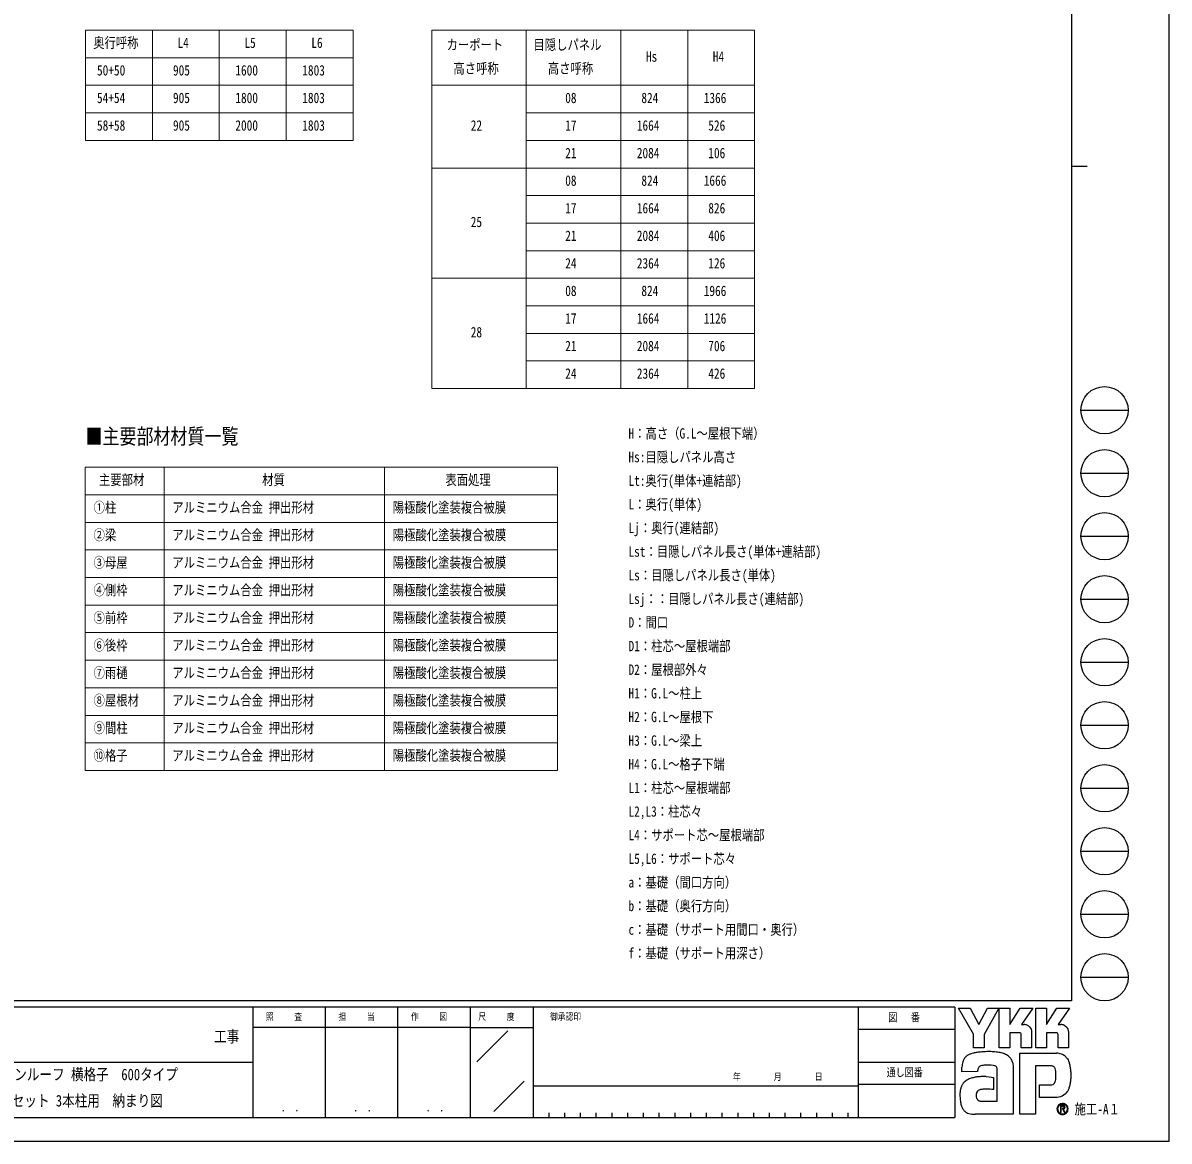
# Model space of a CAD drawing. Units: millimetres, scale not verified. Extents: x -16820 to 16820, y -11880 to 11880.
# Drawn here: x 2261 to 16820, y -11880 to 2318 of the extents above; entities that cross this region are included whole.
import ezdxf
from ezdxf.enums import TextEntityAlignment as Align

# ---------------------------------------------------------------- set-up
doc = ezdxf.new("R2010")
doc.units = ezdxf.units.MM
doc.header["$LTSCALE"] = 60
doc.layers.add('0-1_TABLE1', color=7, linetype='Continuous', lineweight=18)
doc.layers.add('0-2_USER1', color=3, linetype='Continuous')
doc.layers.add('0-8_YKK_ZWAK', color=7, linetype='Continuous')
doc.styles.add('ＭＳ ゴシック', font='')
doc.styles.get('ＭＳ ゴシック').set_extended_font_data('MS Gothic')

msp = doc.modelspace()

# ---------------------------------------------------------------- linework, layer by layer
at = {"layer": '0-1_TABLE1'}
for p, q in [((3054.84, 2225.46), (6454.84, 2225.46)), ((3054.84, 2225.46), (3054.84, 825.46)), ((3904.84, 2225.46), (3904.84, 825.46)), ((4754.84, 2225.46), (4754.84, 825.46)), ((5604.84, 2225.46), (5604.84, 825.46)), ((6454.84, 2225.46), (6454.84, 825.46)), ((7454.84, 2225.46), (11554.84, 2225.46)), ((7454.84, 2225.46), (7454.84, -2324.54)), ((8654.84, 2225.46), (8654.84, -2324.54)), ((9854.84, 2225.46), (9854.84, -2324.54)), ((10704.84, 2225.46), (10704.84, -2324.54)), ((11554.84, 2225.46), (11554.84, -2324.54)), ((3054.84, 1875.46), (6454.84, 1875.46)), ((3054.84, 1525.46), (6454.84, 1525.46)), ((7454.84, 1525.46), (11554.84, 1525.46)), ((3054.84, 1175.46), (6454.84, 1175.46)), ((8654.84, 1175.46), (11554.84, 1175.46)), ((3054.84, 825.46), (6454.84, 825.46)), ((8654.84, 825.46), (11554.84, 825.46)), ((7454.84, 475.46), (11554.84, 475.46)), ((8654.84, 125.46), (11554.84, 125.46)), ((8654.84, -224.54), (11554.84, -224.54)), ((8654.84, -574.54), (11554.84, -574.54)), ((7454.84, -924.54), (11554.84, -924.54)), ((8654.84, -1274.54), (11554.84, -1274.54)), ((8654.84, -1624.54), (11554.84, -1624.54)), ((8654.84, -1974.54), (11554.84, -1974.54)), ((7454.84, -2324.54), (11554.84, -2324.54)), ((3053.19, -3324.54), (9053.19, -3324.54)), ((3053.19, -3324.54), (3053.19, -7174.54)), ((4053.19, -3324.54), (4053.19, -7174.54)), ((6853.19, -3324.54), (6853.19, -7174.54)), ((9053.19, -3324.54), (9053.19, -7174.54)), ((3053.19, -3674.54), (9053.19, -3674.54)), ((3053.19, -4024.54), (9053.19, -4024.54)), ((3053.19, -4374.54), (9053.19, -4374.54)), ((3053.19, -4724.54), (9053.19, -4724.54)), ((3053.19, -5074.54), (9053.19, -5074.54)), ((3053.19, -5424.54), (9053.19, -5424.54)), ((3053.19, -5774.54), (9053.19, -5774.54)), ((3053.19, -6124.54), (9053.19, -6124.54)), ((3053.19, -6474.54), (9053.19, -6474.54)), ((3053.19, -6824.54), (9053.19, -6824.54)), ((3053.19, -7174.54), (9053.19, -7174.54))]:
    msp.add_line(p, q, dxfattribs=at)
at = {"layer": '0-8_YKK_ZWAK'}
for p, q in [((15580.08, 11100), (15580.08, -10100)), ((15580.08, 500), (15780.08, 500)), ((15700.08, -2600), (16300.08, -2600)), ((15700.08, -3400), (16300.08, -3400)), ((15700.08, -4200), (16300.08, -4200)), ((15700.08, -5000), (16300.08, -5000)), ((15700.08, -5800), (16300.08, -5800)), ((15700.08, -6600), (16300.08, -6600)), ((15700.08, -7400), (16300.08, -7400)), ((15700.08, -8200), (16300.08, -8200)), ((15700.08, -9000), (16300.08, -9000)), ((15700.08, -9800), (16300.08, -9800)), ((15580.08, -10100), (-15619.92, -10100)), ((5180.08, -10180), (-19.92, -10180)), ((6100.08, -10180), (6100.08, -11580)), ((7020.08, -10180), (7020.08, -11580)), ((7940.08, -10180), (7940.08, -11580)), ((8740.08, -10180), (7940.08, -10180)), ((12870.08, -10180), (8740.08, -10180)), ((8740.08, -10180), (8740.08, -11580)), ((12870.08, -10180), (12870.08, -11580)), ((14100.08, -10180), (12870.08, -10180)), ((14100.08, -10180), (14100.08, -11580)), ((7940.08, -10440), (5180.08, -10440)), ((7940.08, -10440), (8740.08, -10440)), ((8028.42, -10873.16), (8420.15, -10481.43)), ((12870.08, -10460), (14100.08, -10460)), ((-19.92, -10880), (5180.08, -10880)), ((12870.08, -10880), (14100.08, -10880)), ((8242.69, -11503.95), (8627.57, -11119.07)), ((8740.08, -11180), (12870.08, -11180)), ((14100.08, -11160), (12870.08, -11160)), ((-19.92, -11580), (5180.08, -11580)), ((5180.08, -11580), (7940.08, -11580)), ((7940.08, -11580), (8740.08, -11580)), ((8740.08, -11580), (12870.08, -11580)), ((8940.08, -11520), (8940.08, -11580)), ((9140.08, -11520), (9140.08, -11580)), ((9340.08, -11520), (9340.08, -11580)), ((9540.08, -11520), (9540.08, -11580)), ((9740.08, -11520), (9740.08, -11580)), ((9940.08, -11520), (9940.08, -11580)), ((10140.08, -11520), (10140.08, -11580)), ((10340.08, -11520), (10340.08, -11580)), ((10540.08, -11520), (10540.08, -11580)), ((10740.08, -11520), (10740.08, -11580)), ((10940.08, -11520), (10940.08, -11580)), ((11140.08, -11520), (11140.08, -11580)), ((11340.08, -11520), (11340.08, -11580)), ((11540.08, -11520), (11540.08, -11580)), ((11740.08, -11520), (11740.08, -11580)), ((11940.08, -11520), (11940.08, -11580)), ((12140.08, -11520), (12140.08, -11580)), ((12340.08, -11520), (12340.08, -11580)), ((12540.08, -11520), (12540.08, -11580)), ((12740.08, -11520), (12740.08, -11580)), ((12870.08, -11580), (14100.08, -11580)), ((15466.69, -11535.92), (15466.69, -11535.92))]:
    msp.add_line(p, q, dxfattribs=at)
for points in [[(-16820, -11880), (16820, -11880), (16820, 11880), (-16820, 11880)], [(14144.08, -10192), (14291.32, -10192), (14401.89, -10400.4), (14512.16, -10192), (14659.51, -10192), (14470.69, -10527.96), (14470.69, -10696.54), (14336.39, -10696.54), (14336.39, -10523.43)]]:
    msp.add_lwpolyline(points, close=True, dxfattribs=at)
for points in [[(7940.08, -10180), (5180.08, -10180), (5180.08, -11580)], [(14922.19, -10506.44), (14795.08, -10506.44), (14795.08, -10696.39), (14659.66, -10696.39), (14659.66, -10192), (14795.08, -10192), (14795.08, -10398.34), (14928.28, -10192), (15087.35, -10192), (14944.64, -10400.85), (14949.7, -10400.85), (14955.28, -10400.85), (14961.01, -10400.85), (14966.53, -10400.85), (14971.46, -10400.85), (14975.44, -10400.85), (14978.1, -10400.85), (14979.07, -10400.85)], [(15390.05, -10506.44), (15263.08, -10506.44), (15263.08, -10696.54), (15127.58, -10696.54), (15127.58, -10192), (15263.08, -10192), (15263.08, -10398.34), (15396.13, -10192), (15555.21, -10192), (15412.49, -10400.85), (15417.6, -10400.85), (15423.21, -10400.85), (15428.95, -10400.85), (15434.45, -10400.85), (15439.37, -10400.85), (15443.32, -10400.85), (15445.97, -10400.85), (15446.93, -10400.85)], [(15018.02, -10408.85), (15034.2, -10418.09), (15047.89, -10430.13), (15058.9, -10444.47), (15067.02, -10460.6), (15072.04, -10477.99), (15073.77, -10496.14), (15073.77, -10696.87), (14941.64, -10696.87), (14941.64, -10525.64)], [(15485.93, -10408.85), (15502.15, -10418.09), (15515.9, -10430.13), (15526.96, -10444.47), (15535.13, -10460.6), (15540.19, -10477.99), (15541.92, -10496.14), (15541.92, -10696.54), (15409.5, -10696.54), (15409.5, -10525.64)], [(15315.48, -10926.03), (15124.78, -10926.03), (15124.78, -11540), (14924.92, -11540), (14924.92, -10763.17), (15389.41, -10763.17)], [(14830.83, -10876.66), (14836.51, -10899.61), (14839.72, -10924.17), (14840.74, -10950.34), (14840.74, -11540), (14358.21, -11540)], [(14617.55, -10928.5), (14605.09, -10923.61), (14585.18, -10919.46), (14559.76, -10916.41), (14530.83, -10914.78), (14500.33, -10914.91), (14470.25, -10917.14)], [(15514.85, -10818.05), (15527.89, -10834.5), (15537.65, -10850.44), (15544.46, -10864.86)], [(14419.18, -10929.25), (14409.89, -10934.48), (14402.64, -10940.87), (14397.15, -10948.33), (14393.17, -10956.78), (14390.42, -10966.12), (14388.64, -10976.28), (14387.56, -10987.16), (14386.92, -10998.67), (14186.98, -10999.16), (14187.56, -10971.81), (14188.67, -10941.09)], [(14495.79, -11062.11), (14533.63, -11064.61), (14563.38, -11067.94), (14582.84, -11071.07), (14589.82, -11072.93), (14589.82, -11225.89), (14567.69, -11223.56), (14543.42, -11222.24), (14518.59, -11221.73), (14494.75, -11221.81), (14473.47, -11222.25), (14456.33, -11222.84), (14444.9, -11223.35), (14440.74, -11223.57), (14423.45, -11226.73), (14408.54, -11231.68), (14396.01, -11238.45), (14385.87, -11247.08), (14378.11, -11257.59), (14372.73, -11270.02), (14369.74, -11284.4), (14369.14, -11300.76), (14371.05, -11318.75), (14374.87, -11333.63), (14380.37, -11345.67), (14387.31, -11355.16), (14395.44, -11362.38), (14404.54, -11367.62), (14414.35, -11371.16), (14424.64, -11373.29), (14637.05, -11373.29), (14637.05, -10980.3), (14637.11, -10972.5), (14636.7, -10964.89), (14635.71, -10957.55), (14634, -10950.58), (14631.45, -10944.1), (14627.94, -10938.19), (14623.35, -10932.95), (14617.55, -10928.5)], [(15383.31, -11043.99), (15383.06, -11018.53), (15381.84, -10995.59), (15378.97, -10975.45), (15373.75, -10958.37)], [(15498.25, -11283.89), (15479.8, -11298.23), (15460.58, -11309.5), (15440.73, -11317.92), (15420.4, -11323.68), (15399.74, -11326.98), (15378.88, -11328.04), (15173.44, -11328.04), (15173.44, -11166.65), (15289.29, -11166.65), (15310.65, -11166.35), (15329.43, -11164.54), (15345.54, -11159.81)], [(15498.42, -11450.39), (15498.33, -11448.04), (15498.03, -11445.79), (15497.55, -11443.62), (15496.87, -11441.55), (15496.01, -11439.59), (15494.96, -11437.75), (15493.73, -11436.03), (15492.32, -11434.45), (15490.47, -11432.81), (15488.41, -11431.38), (15486.16, -11430.17), (15483.73, -11429.17), (15481.11, -11428.39), (15478.33, -11427.83), (15475.4, -11427.49), (15472.31, -11427.37), (15441.99, -11427.37), (15441.99, -11516.56), (15451.16, -11516.56), (15451.16, -11436.47), (15472.31, -11436.47), (15474.49, -11436.54), (15476.55, -11436.75), (15478.47, -11437.11), (15480.25, -11437.6), (15481.89, -11438.22), (15483.37, -11438.98), (15484.7, -11439.87), (15485.86, -11440.89)], [(15489.44, -11450.39), (15488.88, -11454.67), (15487.35, -11458.05), (15485.05, -11460.63), (15482.18, -11462.5), (15478.97, -11463.78), (15475.62, -11464.56), (15472.33, -11464.96), (15469.31, -11465.06), (15461.38, -11465.06), (15465.38, -11471.88), (15491.57, -11516.86), (15502.06, -11516.86), (15476.8, -11473.56), (15479.17, -11473.09), (15481.42, -11472.5), (15483.56, -11471.78), (15485.58, -11470.93), (15487.47, -11469.96), (15489.23, -11468.86), (15490.85, -11467.64), (15492.32, -11466.3)]]:
    msp.add_lwpolyline(points, dxfattribs=at)
for centre in [(16000.08, -2600), (16000.08, -3400), (16000.08, -4200), (16000.08, -5000), (16000.08, -5800), (16000.08, -6600), (16000.08, -7400), (16000.08, -8200), (16000.08, -9000), (16000.08, -9800)]:
    msp.add_circle(centre, 300, dxfattribs=at)
for centre, radius, start, end in [((14979.26, -10500.76), 99.91, 78.26798, 90.11215), ((14980.7, -10493.48), 92.5, 66.19963, 78.22058), ((15447.12, -10500.93), 100.09, 78.27851, 90.10826), ((15448.5, -10493.92), 92.94, 66.2483, 78.23226), ((14922.9, -10525.17), 18.75, 358.57817, 92.1683), ((15390.84, -10525.08), 18.66, 358.29941, 92.43455), ((14358.86, -10942.98), 181.11, 108.37421, 122.42809), ((14389.17, -11050.77), 293, 100.93159, 107.35499), ((14488.21, -11531.27), 783.59, 97.86054, 101.37938), ((14534.71, -11854.32), 1109.97, 94.90201, 97.9576), ((14537.88, -11880.18), 1136.01, 91.6169, 94.94971), ((14533.48, -11696.24), 952.01, 87.51794, 91.66439), ((14545.84, -11431.1), 686.59, 81.92631, 87.59083), ((14582.35, -11180.92), 433.76, 73.67137, 82.05943), ((14636.5, -10999.67), 244.6, 60.60528, 73.9085), ((15381.82, -10976.85), 213.82, 78.73198, 87.96551), ((15388.09, -10944.79), 181.15, 69.03034, 78.69541), ((14551.22, -10961.83), 363.14, 171.55622, 176.72493), ((14428.16, -10943.47), 238.72, 163.48385, 171.57982), ((14366.42, -10925.15), 174.32, 152.2125, 163.4865), ((14339.75, -10911.36), 144.29, 138.03852, 152.12015), ((14339.73, -10912.03), 144.73, 122.60463, 137.83438), ((14498.26, -11167.97), 252.4, 96.37207, 102.75341), ((14658.67, -10955.46), 195.21, 52.17347, 59.90542), ((14678.5, -10929.79), 162.78, 43.55042, 52.14561), ((14689.43, -10919.23), 147.59, 34.48659, 43.50182), ((14689.5, -10919.01), 147.4, 25.58915, 34.43128), ((14676.39, -10925.15), 161.88, 17.43089, 25.54591), ((15393.93, -10929.2), 164.51, 59.39484, 68.9885), ((15396.64, -10924.46), 159.04, 50.3012, 59.3616), ((15395.65, -10925.57), 160.53, 42.05209, 50.28551), ((15316.37, -10971.25), 251.69, 14.76267, 25.00486), ((15162.01, -11013.32), 411.68, 7.9139, 14.95041), ((14450.58, -11613.09), 551.18, 94.78469, 99.91711), ((14461.52, -11739.08), 677.65, 90.80099, 94.81812), ((14471.96, -11054.52), 135.93, 102.4979, 112.84632), ((14463.18, -11832.9), 771.48, 87.57779, 90.82714), ((15316.57, -11024.04), 98.02, 77.94572, 90.63794), ((15325.08, -10984.07), 57.15, 60.20991, 77.92418), ((15330.61, -10973.68), 45.39, 39.8078, 59.75378), ((15322.85, -10979.62), 55.15, 22.65544, 39.38165), ((14928.81, -11046.31), 454.5, 355.2339, 0.29193), ((15007.83, -11035.74), 567.48, 2.54376, 8.01251), ((14919.45, -11040.38), 655.97, 357.76419, 2.60674), ((14369.83, -11265.16), 203.61, 153.89178, 164.94341), ((14339.71, -11250.68), 170.2, 142.04688, 153.80771), ((14333.9, -11246.51), 163.05, 130.60221, 141.94427), ((14343.5, -11258.05), 178.07, 120.60724, 130.53081), ((14362.46, -11290.29), 215.47, 112.58838, 120.58162), ((14387.97, -11351.6), 281.87, 106.61303, 112.59024), ((14428.1, -11486.45), 422.57, 99.87193, 106.59825), ((15326.88, -11117.71), 46.05, 293.91672, 314.09376), ((15320.6, -11112.17), 54.4, 314.78099, 333.92928), ((15280.2, -11092.55), 99.31, 334.00676, 347.34989), ((15169.99, -11067.03), 212.44, 347.14308, 355.40008), ((15253.62, -11100.47), 315.9, 339.22498, 347.31457), ((15076.6, -11059.17), 497.67, 347.15166, 352.97565), ((14944.68, -11042.01), 630.7, 352.8937, 357.82206), ((14552.53, -11293.95), 389.16, 174.55588, 182.47272), ((14769.99, -11290.53), 606.59, 181.90948, 187.89042), ((14435.93, -11282.78), 272.02, 164.97537, 174.56739), ((15364.91, -11133.55), 200.95, 311.57033, 318.66243), ((15341.65, -11113.15), 231.89, 318.67367, 325.29112), ((15401.44, -11157.7), 157.39, 326.23251, 339.61931), ((14514.77, -11326.42), 348.86, 187.80471, 196.36971), ((14380.02, -11366.23), 208.35, 196.3102, 208.20993), ((14321.34, -11397.46), 141.88, 208.29777, 223.35561), ((14308.1, -11409.1), 124.27, 223.64205, 239.63663), ((15466.38, -11472.84), 70.14, 179.86065, 225.14399), ((15466.81, -11472.76), 70.56, 90.09157, 179.92363), ((15466.36, -11472.53), 62.75, 134.8007, 180.12175), ((15466.11, -11472.93), 62.49, 179.75513, 225.29722), ((15466.55, -11472.18), 62.62, 89.86602, 135.149), ((15466.82, -11472.65), 63.1, 45.03108, 90.11509), ((15466.59, -11472.56), 63.35, 270.09072, 359.90926), ((15466.8, -11472.62), 70.43, 44.93442, 90.08536), ((15476.03, -11450.01), 13.41, 358.3894, 42.86139), ((15476.3, -11451.03), 22.14, 316.37674, 1.6565), ((15466.86, -11472.67), 63.09, 0.00643, 45.07115), ((15467.36, -11472.41), 69.88, 359.78949, 45.13288), ((15467.19, -11472.95), 70.06, 314.92572, 0.23508), ((14319.09, -11389.12), 147.06, 239.8785, 253.65355), ((14339.2, -11320.03), 219.02, 253.69102, 263.74909), ((14356.23, -11168.39), 371.62, 263.68487, 270.30455), ((15466.71, -11472.84), 70.37, 224.94536, 269.98445), ((15466.57, -11473.5), 62.42, 224.62822, 270.10973), ((15466.71, -11472.5), 70.72, 269.98802, 314.93777)]:
    msp.add_arc(centre, radius, start, end, dxfattribs=at)

# ---------------------------------------------------------------- texts
at = {"layer": '0-1_TABLE1', "style": 'ＭＳ ゴシック', "width": 0.8}
for s, p in [('奥行呼称', (3153.44, 1960.46)), ('L4', (4224.24, 1960.46)), ('L5', (5074.24, 1960.46)), ('L6', (5924.24, 1960.46)), ('カーポート', (7642.04, 1935.46)), ('目隠しパネル', (8746.04, 1935.46)), ('Hs', (10174.24, 1785.46)), ('H4', (11024.24, 1785.46)), ('50+50', (3201.44, 1610.46)), ('905', (4166.64, 1610.46)), ('1600', (4959.04, 1610.46)), ('1803', (5809.04, 1610.46)), ('高さ呼称', (7728.44, 1635.46)), ('高さ呼称', (8928.44, 1635.46)), ('54+54', (3201.44, 1260.46)), ('905', (4166.64, 1260.46)), ('1800', (4959.04, 1260.46)), ('1803', (5809.04, 1260.46)), ('08', (9149.24, 1260.46)), ('824', (10116.64, 1260.46)), ('1366', (10909.04, 1260.46)), ('58+58', (3201.44, 910.46)), ('905', (4166.64, 910.46)), ('2000', (4959.04, 910.46)), ('1803', (5809.04, 910.46)), ('22', (7949.24, 910.46)), ('17', (9149.24, 910.46)), ('1664', (10059.04, 910.46)), ('526', (10966.64, 910.46)), ('21', (9149.24, 560.46)), ('2084', (10059.04, 560.46)), ('106', (10966.64, 560.46)), ('08', (9149.24, 210.46)), ('824', (10116.64, 210.46)), ('1666', (10909.04, 210.46)), ('17', (9149.24, -139.54)), ('1664', (10059.04, -139.54)), ('826', (10966.64, -139.54)), ('25', (7949.24, -314.54)), ('21', (9149.24, -489.54)), ('2084', (10059.04, -489.54)), ('406', (10966.64, -489.54)), ('24', (9149.24, -839.54)), ('2364', (10059.04, -839.54)), ('126', (10966.64, -839.54)), ('08', (9149.24, -1189.54)), ('824', (10116.64, -1189.54)), ('1966', (10909.04, -1189.54)), ('17', (9149.24, -1539.54)), ('1664', (10059.04, -1539.54)), ('1126', (10909.04, -1539.54)), ('28', (7949.24, -1714.54)), ('21', (9149.24, -1889.54)), ('2084', (10059.04, -1889.54)), ('706', (10966.64, -1889.54)), ('24', (9149.24, -2239.54)), ('2364', (10059.04, -2239.54)), ('426', (10966.64, -2239.54)), ('主要部材', (3226.79, -3589.54)), ('材質', (5299.59, -3589.54)), ('表面処理', (7626.79, -3589.54)), ('①柱', (3158.19, -3939.54)), ('アルミニウム合金 押出形材', (4158.19, -3939.54)), ('陽極酸化塗装複合被膜', (6958.19, -3939.54)), ('②梁', (3158.19, -4289.54)), ('アルミニウム合金 押出形材', (4158.19, -4289.54)), ('陽極酸化塗装複合被膜', (6958.19, -4289.54)), ('③母屋', (3158.19, -4639.54)), ('アルミニウム合金 押出形材', (4158.19, -4639.54)), ('陽極酸化塗装複合被膜', (6958.19, -4639.54)), ('④側枠', (3158.19, -4989.54)), ('アルミニウム合金 押出形材', (4158.19, -4989.54)), ('陽極酸化塗装複合被膜', (6958.19, -4989.54)), ('⑤前枠', (3158.19, -5339.54)), ('アルミニウム合金 押出形材', (4158.19, -5339.54)), ('陽極酸化塗装複合被膜', (6958.19, -5339.54)), ('⑥後枠', (3158.19, -5689.54)), ('アルミニウム合金 押出形材', (4158.19, -5689.54)), ('陽極酸化塗装複合被膜', (6958.19, -5689.54)), ('⑦雨樋', (3158.19, -6039.54)), ('アルミニウム合金 押出形材', (4158.19, -6039.54)), ('陽極酸化塗装複合被膜', (6958.19, -6039.54)), ('⑧屋根材', (3158.19, -6389.54)), ('アルミニウム合金 押出形材', (4158.19, -6389.54)), ('陽極酸化塗装複合被膜', (6958.19, -6389.54)), ('⑨間柱', (3158.19, -6739.54)), ('アルミニウム合金 押出形材', (4158.19, -6739.54)), ('陽極酸化塗装複合被膜', (6958.19, -6739.54)), ('⑩格子', (3158.19, -7089.54)), ('アルミニウム合金 押出形材', (4158.19, -7089.54)), ('陽極酸化塗装複合被膜', (6958.19, -7089.54))]:
    msp.add_text(s, height=132, dxfattribs=at).set_placement(p, align=Align.BOTTOM_LEFT)
at = {"layer": '0-2_USER1', "style": 'ＭＳ ゴシック', "width": 0.8}
for s, height, p in [('■主要部材材質一覧', 197.9, (3055.2, -3090)), ('H：高さ（G.L～屋根下端）', 132, (9953, -3000)), ('Hs:目隠しパネル高さ', 132, (9953, -3300)), ('Lt:奥行(単体+連結部)', 132, (9953, -3600)), ('L：奥行(単体)', 132, (9953, -3900)), ('Lj：奥行(連結部)', 132, (9953, -4200)), ('Lst：目隠しパネル長さ(単体+連結部)', 132, (9953, -4500)), ('Ls：目隠しパネル長さ(単体)', 132, (9953, -4800)), ('Lsj：：目隠しパネル長さ(連結部)', 132, (9953, -5100)), ('D：間口', 132, (9953, -5400)), ('D1：柱芯～屋根端部', 132, (9953, -5700)), ('D2：屋根部外々', 132, (9953, -6000)), ('H1：G.L～柱上', 132, (9953, -6300)), ('H2：G.L～屋根下', 132, (9953, -6600)), ('H3：G.L～梁上', 132, (9953, -6900)), ('H4：G.L～格子下端', 132, (9953, -7200)), ('L1：柱芯～屋根端部', 132, (9953, -7500)), ('L2,L3：柱芯々', 132, (9953, -7800)), ('L4：サポート芯～屋根端部', 132, (9953, -8100)), ('L5,L6：サポート芯々', 132, (9953, -8400)), ('a：基礎（間口方向）', 132, (9953, -8700)), ('b：基礎（奥行方向）', 132, (9953, -9000)), ('c：基礎（サポート用間口・奥行）', 132, (9953, -9300)), ('f：基礎（サポート用深さ）', 132, (9953, -9600)), ('目隠しパネル プレーンルーフ 横格子\u3000600タイプ', 146.6, (631.2, -11150.97)), ('1台用 奥行連結セット 3本柱用\u3000納まり図', 146.6, (999.2, -11484.31))]:
    msp.add_text(s, height=height, dxfattribs=at).set_placement(p, align=Align.BOTTOM_LEFT)
at = {"layer": '0-8_YKK_ZWAK', "style": 'ＭＳ ゴシック', "width": 0.8}
for s, height, p in [('照     査', 87.98, (5345.68, -10370)), ('担     当', 87.98, (6268.88, -10370)), ('作     図', 87.98, (7188.88, -10370)), ('尺     度', 87.98, (8045.68, -10370)), ('御承認印', 87.98, (8956.55, -10370)), ('図\u3000 番', 102.6, (13253.61, -10390)), ('工事', 146.6, (4689.33, -10669.86)), ('年        月        日', 87.98, (11279.63, -11132.86)), ('通し図番', 102.6, (13231.21, -11090)), ('． ．', 103.7, (5540, -11537.41)), ('． ．', 103.7, (6460, -11537.41)), ('． ．', 103.7, (7380, -11537.41)), ('施工-A１', 132, (15620.08, -11580))]:
    msp.add_text(s, height=height, dxfattribs=at).set_placement(p, align=Align.BOTTOM_LEFT)

doc.saveas('drawing.dxf')
